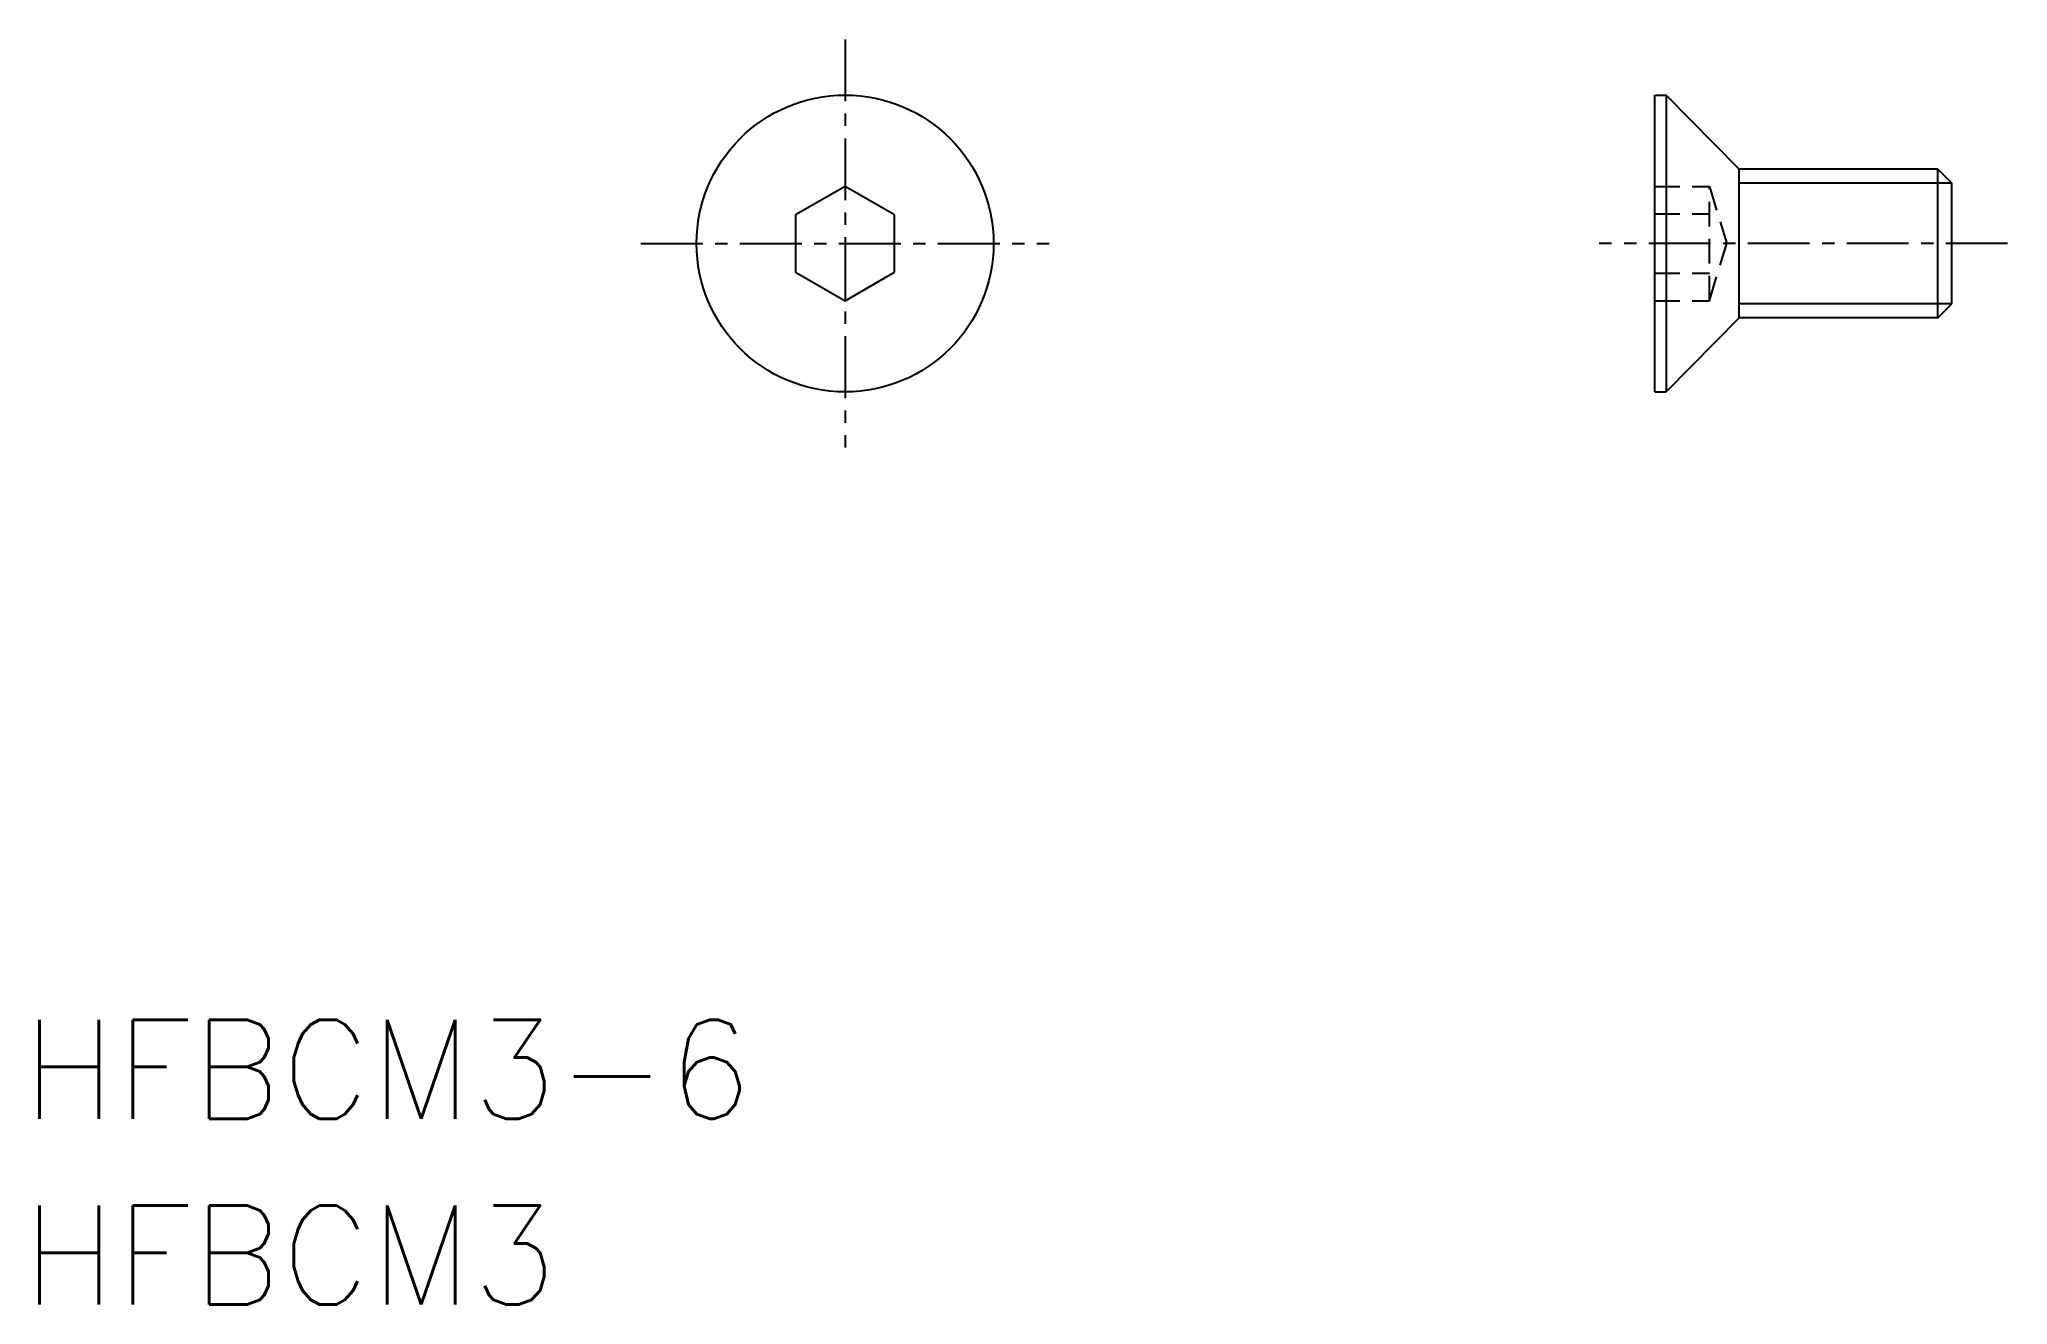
# Model space of a CAD drawing. Extents: x -16.3 to 23.5, y -21.4 to 4.1.
import ezdxf

# ---------------------------------------------------------------- set-up
doc = ezdxf.new("R2010")
doc.units = 0
doc.linetypes.add('CENTER', pattern=[2, 1.25, -0.25, 0.25, -0.25])
doc.linetypes.add('DASHED', pattern=[0.75, 0.5, -0.25])
doc.layers.get('0').update_dxf_attribs({"linetype": 'CONTINUOUS'})
doc.layers.add('CENTER', color=1, linetype='CENTER')
doc.styles.get("Standard").update_dxf_attribs({"font": 'txt.shx', "bigfont": 'bigfont.shx'})

msp = doc.modelspace()

# ---------------------------------------------------------------- linework, layer by layer
at = {"color": 7, "linetype": 'CONTINUOUS'}
for p, q in [((16.361, -3), (16.361, 3)), ((16.361, 3), (16.586, 3)), ((18.061, 1.5), (16.586, 3)), ((16.586, 3), (16.586, -3)), ((22.077, 1.5), (18.061, 1.5)), ((18.061, -1.5), (18.061, 1.5)), ((22.077, -1.5), (22.077, 1.5)), ((22.077, 1.5), (22.361, 1.216)), ((22.361, -1.216), (22.361, 1.216)), ((0, 1.155), (-1, 0.577)), ((1, 0.577), (0, 1.155)), ((-1, 0.577), (-1, -0.577)), ((1, -0.577), (1, 0.577)), ((-1, -0.577), (0, -1.155)), ((0, -1.155), (1, -0.577)), ((18.061, -1.5), (16.586, -3)), ((22.077, -1.5), (18.061, -1.5)), ((22.077, -1.5), (22.361, -1.216)), ((16.361, -3), (16.586, -3))]:
    msp.add_line(p, q, dxfattribs=at)
at = {"color": 3, "linetype": 'CONTINUOUS'}
for p, q in [((22.361, 1.216), (18.061, 1.216)), ((22.361, -1.216), (18.061, -1.216))]:
    msp.add_line(p, q, dxfattribs=at)
at = {"color": 3, "linetype": 'DASHED'}
for p, q in [((16.361, 1.155), (17.461, 1.155)), ((17.461, -1.155), (17.461, 1.155)), ((17.461, 1.155), (17.811, 0)), ((16.361, 0.6), (17.461, 0.6)), ((17.461, -1.155), (17.811, 0)), ((16.361, -0.6), (17.461, -0.6)), ((16.361, -1.155), (17.461, -1.155))]:
    msp.add_line(p, q, dxfattribs=at)
at = {"color": 7, "linetype": 'CONTINUOUS'}
msp.add_circle((0, 0), 3, dxfattribs=at)
at = {"layer": 'CENTER', "color": 1, "linetype": 'CENTER'}
for p, q in [((0, 4.125), (0, -4.125)), ((-4.125, 0), (4.125, 0)), ((23.486, 0), (15.236, 0))]:
    msp.add_line(p, q, dxfattribs=at)

# ---------------------------------------------------------------- texts
at = {"color": 7, "linetype": 'CONTINUOUS'}
for s, p in [('HFBCM3-6', (-16.621, -17.686)), ('HFBCM3', (-16.621, -21.441))]:
    msp.add_text(s, height=2, dxfattribs=at).set_placement(p)

doc.saveas('drawing.dxf')
